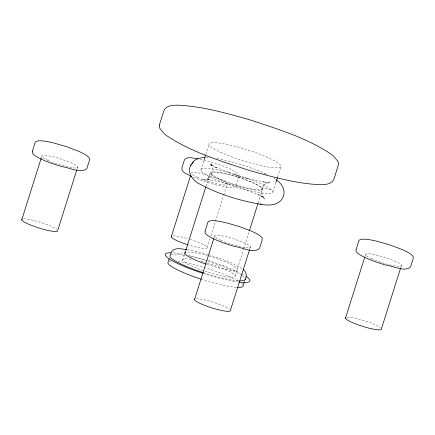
<?xml version="1.0" encoding="UTF-8"?>
<svg xmlns="http://www.w3.org/2000/svg" width="435" height="435" viewBox="0 0 435 435"><rect width="100%" height="100%" fill="white"/><g stroke="black" fill="none" stroke-linecap="round" stroke-linejoin="round"><path stroke-width="0.33" stroke-dasharray="2.17 1.63" d="M239.022 175.974L236.281 185.707C234.982 188.154 231.257 187.387 229.038 187.436C216.592 185.799 204.526 181.922 192.955 177.137M41.358 157.677L41.765 156.382M77.109 168.943L77.724 167.002M200.867 170.183L203.971 160.346M205.777 154.621L209.001 144.398M182.689 260.244L184.435 254.72M206.027 186.229L210.105 173.293M207.201 247.499L210.061 238.429M210.883 235.835L223.541 195.674M223.748 195.027L227.222 184.016M213.889 238.173L214.498 236.227M235.199 275.757L243.448 249.598M243.649 248.956L249.358 230.844M258.129 203.036L262.615 188.806M249.842 248.793L250.457 246.846M272.908 191.873L275.621 183.266M277.612 176.947L281.037 166.088M364.878 256.699L365.492 254.752M400.836 267.318L401.445 265.372M265.399 183.733L263.365 185.669L264.012 184.728C260.962 188.643 261.098 194.385 264.029 198.327L262.745 196.631L264.708 198.632L261.212 196.256L263.327 197.452L257.504 194.467L241.474 188.099L223.34 182.64L207.946 179.546L205.875 178.595M267.878 182.444L270.641 181.884L267.764 182.308M206.163 157.443L210.187 157.72M264.784 182.102L262.996 181.982L264.643 182.145M207.946 179.546L210.197 179.764L205.304 179.427L202.351 179.856L205.233 179.318L207.881 178.062L210.11 176.186L209.452 177.137L211.769 173.804L211.138 174.729C212.867 171.292 212.655 167.062 210.464 163.881L211.714 165.534L209.86 163.587L213.27 165.904L211.192 164.74L216.875 167.654L225.934 171.428M215.608 167.502L216.875 167.654M264.757 173.647L267.101 174.593M257.504 194.467L259.429 194.722M216.831 158.606C233.568 161.586 249.875 166.899 265.426 173.734M264.567 182.096L248.929 178.834M187.311 249.619L199.458 252.169L207.816 254.497M199.969 159.27L202.612 159.835M261.256 187.246C253.181 181.846 243.73 179.008 234.568 176.044A27.557 4.263 17.5 0 0 210.361 173.755A27.557 4.263 17.5 0 0 242.686 187.327A27.557 4.263 17.5 0 0 261.256 187.246L271.353 189.823M203.814 160.151C215.635 163.837 228.919 166.377 238.521 174.652M208.463 254.676C220.153 258.559 232.301 262.153 242.583 269.145M228.919 172.532L231.904 173.641M273.691 178.084L275.844 179.546M248.869 178.937A37.747 5.84 17.5 0 1 265.567 193.537A37.747 5.84 17.5 0 1 207.316 175.446A37.747 5.84 17.5 0 1 226.347 171.945M228.767 172.575A37.747 5.84 17.5 0 1 231.871 173.434M238.576 280.765A39.444 6.101 17.5 0 1 203.988 272.87M170.895 254.915A39.444 6.101 17.5 0 1 185.593 255.677M190.062 256.579A39.444 6.101 17.5 0 1 241.86 275.485M242.36 275.833A39.444 6.101 17.5 0 1 244.736 277.965M207.152 262.996A27.557 4.263 17.5 0 1 234.59 276.877A27.557 4.263 17.5 0 1 195.848 267.857A27.557 4.263 17.5 0 1 190.9 259.211M201.008 261.31A27.557 4.263 17.5 0 1 205.293 262.457M209.284 256.242A27.557 4.263 17.5 0 1 237.358 269.542A27.557 4.263 17.5 0 1 206.62 264.279M187.441 252.028A27.557 4.263 17.5 0 1 207.424 255.704M238.57 282.027A44.348 6.862 17.5 0 1 203.542 273.528M173.114 252.86A44.348 6.862 17.5 0 1 184.212 254.448M188.045 255.242A44.348 6.862 17.5 0 1 207.093 260.277M207.751 260.478A44.348 6.862 17.5 0 1 240.267 273.077M241.626 273.789A44.348 6.862 17.5 0 1 245.161 275.833M236.499 287.345A39.444 6.101 17.5 0 1 201.916 279.449M169.22 261.348A39.444 6.101 17.5 0 1 171.526 261.011M177.969 261.381A39.444 6.101 17.5 0 1 238.69 281.353M241.534 283.386A39.444 6.101 17.5 0 1 242.665 284.544M23.544 218.859A18.874 2.92 17.5 0 1 40.852 222.464A18.874 2.92 17.5 0 1 56.773 229.414M190.351 239.478A18.874 2.92 17.5 0 1 207.212 247.901A18.874 2.92 17.5 0 1 188.105 244.894M173.038 235.873A18.874 2.92 17.5 0 1 187.991 238.755M347.266 317.229A18.874 2.92 17.5 0 1 364.579 320.84A18.874 2.92 17.5 0 1 380.5 327.789M196.277 298.709A18.874 2.92 17.5 0 1 213.585 302.314A18.874 2.92 17.5 0 1 229.506 309.263M238.021 177.121L231.491 175.213A26.296 4.067 17.5 0 0 212.933 174.946A26.296 4.067 17.5 0 0 246.46 187.904A26.296 4.067 17.5 0 0 259.178 185.908L250.413 181.591L238.021 177.121M220.442 152.174A37.747 5.84 17.5 0 0 280.135 167.399A37.747 5.84 17.5 0 0 234.476 146.16A37.747 5.84 17.5 0 0 220.442 152.174M47.904 160.363A18.874 2.92 17.5 0 0 77.43 167.709A18.874 2.92 17.5 0 0 53.896 157.002A18.874 2.92 17.5 0 0 47.904 160.363M197.403 177.377A18.874 2.92 17.5 0 0 226.929 184.723A18.874 2.92 17.5 0 0 203.395 174.016A18.874 2.92 17.5 0 0 197.403 177.377M371.631 258.733A18.874 2.92 17.5 0 0 401.152 266.079A18.874 2.92 17.5 0 0 377.623 255.378A18.874 2.92 17.5 0 0 371.631 258.733M220.637 240.207A18.874 2.92 17.5 0 0 250.163 247.553A18.874 2.92 17.5 0 0 226.635 236.852A18.874 2.92 17.5 0 0 220.637 240.207"/><path stroke-width="0.65" d="M21.75 219.86L41.151 158.324M76.903 169.59L57.708 230.485A18.874 2.92 17.5 0 1 38.606 227.88A18.874 2.92 17.5 0 1 22.044 219.153M171.249 236.874L190.65 175.338M169.199 258.678L167.877 262.865A39.444 6.101 17.5 0 0 201.296 279.254M170.966 253.083L169.954 256.286A39.444 6.101 17.5 0 0 203.373 272.674M204.167 159.732L205.576 155.262M184.821 253.491L205.826 186.876M194.483 299.71L213.683 238.82M249.358 230.844L257.928 203.683M249.641 249.44L230.441 310.329A18.874 2.92 17.5 0 1 211.339 307.73A18.874 2.92 17.5 0 1 194.777 299.003M244.291 281.94L243.16 285.529A39.444 6.101 17.5 0 1 237.695 287.399M244.856 280.145C247.113 276.524 246.884 271.94 243.127 269.515M275.812 182.651L277.41 177.589M345.477 318.235L364.677 257.346M400.63 267.965L381.43 328.855A18.874 2.92 17.5 0 1 362.328 326.25A18.874 2.92 17.5 0 1 345.771 317.528M191.77 163.935C185.848 171.064 192.362 180.558 199.382 183.875C218.571 194.293 239.826 200.769 261.304 204.385C269.249 205.842 279.961 205.467 283.256 196.549C285.887 190.204 281.624 183.38 276.383 179.911M192.286 163.228C194.722 158.693 200.171 157.796 204.825 157.35M171.379 252.202C174.217 246.732 181.901 249.173 186.669 249.511M190.601 165.637L193.434 161.559M214.939 167.426L215.608 167.502M197.985 158.846C193.945 158.628 187.637 155.85 184.527 159.601L181.982 167.671C180.759 172.978 188.692 174.419 191.781 176.615M242.012 176.909L243.899 177.431M245.155 177.784L248.298 178.66M232.502 173.859L240.751 176.528M226.526 171.646L228.321 172.309M265.644 182.412L267.259 183.178M260.271 203.895L261.304 204.385M245.231 278.949A39.444 6.101 17.5 0 1 239.772 280.82M206.011 264.072A27.557 4.263 17.5 0 1 185.25 252.458M246.123 276.47A44.348 6.862 17.5 0 1 239.196 282.103M202.895 273.316A44.348 6.862 17.5 0 1 171.586 252.778M187.512 244.704A18.874 2.92 17.5 0 1 171.542 236.167M32.397 151.141C31.679 153.125 33.479 154.485 34.822 155.572C43.163 160.863 52.722 163.794 62.085 166.714C69.252 167.285 80.377 174.022 86.782 168.693L89.327 160.618L89.479 158.481L89.023 157.639L86.984 155.708L83.672 153.68L78.936 151.396L66.539 146.677L53.119 142.821L47.165 141.554L42.271 140.853L38.313 140.799L35.953 141.505L35.235 142.147L32.397 151.141M205.135 230.985C204.417 232.97 206.212 234.329 207.555 235.422C215.896 240.707 225.46 243.643 234.818 246.558C241.99 247.134 253.11 253.866 259.516 248.543L262.06 240.468L262.213 238.326L261.756 237.488L259.722 235.552L256.411 233.53L251.669 231.241L239.272 226.526L225.852 222.666L219.898 221.399L215.004 220.703L211.046 220.643L208.686 221.35L207.968 221.991L205.135 230.985M356.124 249.511C355.406 251.495 357.2 252.855 358.549 253.948C366.89 259.233 376.449 262.169 385.812 265.084C392.979 265.66 404.104 272.392 410.51 267.063L413.054 258.994L413.206 256.851L412.75 256.014L410.711 254.078L407.399 252.05L402.658 249.766L390.26 245.052L376.84 241.191L370.886 239.924L365.993 239.228L362.034 239.168L359.674 239.875L358.962 240.517L356.124 249.511M159.319 125.155L159.591 127.993L164.588 134.236C189.823 151.793 219.854 160.651 248.733 170.254C272.283 176.86 296.132 183.717 320.715 184.717C326.174 184.581 332.677 184.179 334.368 177.861L338.686 163.745L338.245 161.863L333.248 155.621C308.018 138.064 277.987 129.206 249.103 119.609C225.553 112.997 201.704 106.14 177.121 105.139C171.662 105.281 165.164 105.678 163.468 111.996L159.319 125.155"/></g></svg>
